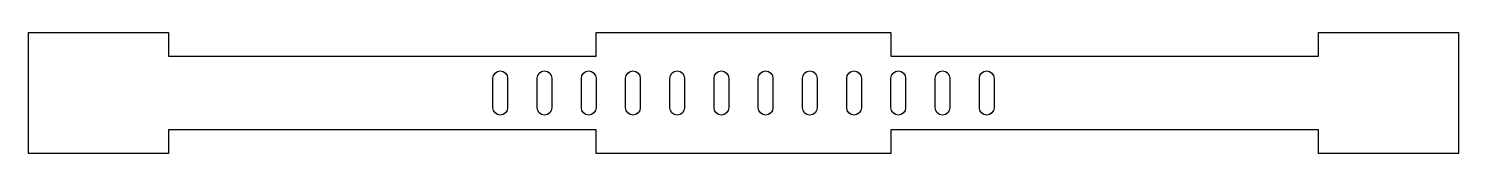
# Model space of a CAD drawing. Header units: millimetres. Extents: x -18 to 176, y -14 to 2.
import ezdxf

# ---------------------------------------------------------------- set-up
doc = ezdxf.new("R2010")
doc.units = ezdxf.units.MM
doc.layers.get('0').update_dxf_attribs({"linetype": 'CONTINUOUS'})

msp = doc.modelspace()

# ---------------------------------------------------------------- linework, layer by layer
msp.add_lwpolyline([(58.96, 2.25), (98.96, 2.25), (98.96, -0.95), (156.96, -0.95), (156.96, 2.25), (175.96, 2.25), (175.96, -14.15), (156.96, -14.15), (156.96, -10.95), (98.96, -10.95), (98.96, -14.15), (58.96, -14.15), (58.96, -10.95), (0.96, -10.95), (0.96, -14.15), (-18.04, -14.15), (-18.04, 2.25), (0.96, 2.25), (0.96, -0.95), (58.96, -0.95)], close=True)
for points in [[(46.96, -7.95, -1), (44.96, -7.95), (44.96, -3.95, -1), (46.96, -3.95)], [(52.96, -7.95, -1), (50.96, -7.95), (50.96, -3.95, -1), (52.96, -3.95)], [(58.96, -7.95, -1), (56.96, -7.95), (56.96, -3.95, -1), (58.96, -3.95)], [(64.96, -7.95, -1), (62.96, -7.95), (62.96, -3.95, -1), (64.96, -3.95)], [(70.96, -7.95, -1), (68.96, -7.95), (68.96, -3.95, -1), (70.96, -3.95)], [(76.96, -7.95, -1), (74.96, -7.95), (74.96, -3.95, -1), (76.96, -3.95)], [(80.96, -3.95, -1), (82.96, -3.95), (82.96, -7.95, -1), (80.96, -7.95)], [(88.96, -7.95, -1), (86.96, -7.95), (86.96, -3.95, -1), (88.96, -3.95)], [(94.96, -7.95, -1), (92.96, -7.95), (92.96, -3.95, -1), (94.96, -3.95)], [(100.96, -7.95, -1), (98.96, -7.95), (98.96, -3.95, -1), (100.96, -3.95)], [(106.96, -7.95, -1), (104.96, -7.95), (104.96, -3.95, -1), (106.96, -3.95)], [(112.96, -7.95, -1), (110.96, -7.95), (110.96, -3.95, -1), (112.96, -3.95)]]:
    msp.add_lwpolyline(points, format="xyb", close=True)

doc.saveas('drawing.dxf')
